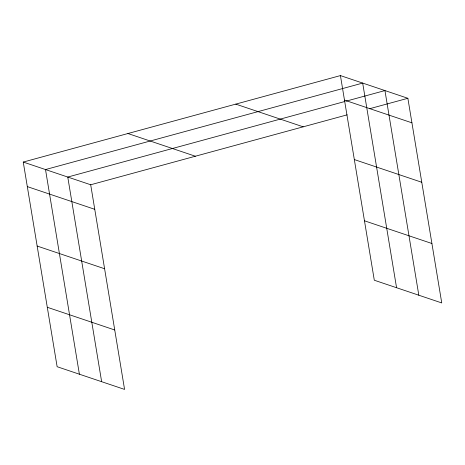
<?xml version="1.0" encoding="UTF-8"?>
<svg xmlns="http://www.w3.org/2000/svg" width="465" height="465" viewBox="0 0 465 465"><rect width="100%" height="100%" fill="white"/><g stroke="black" fill="none" stroke-linecap="round" stroke-linejoin="round"><path stroke-width="0.7" d="M23.25 162.064L90.692 184.768L124.574 389.414L57.131 366.711L23.25 162.064L340.426 75.586L407.869 98.289L441.75 302.936L374.308 280.232L340.426 75.586M344.466 101.603L67.762 177.049L101.643 381.695M345.861 101.225L384.939 90.57L418.82 295.217M90.692 184.768L347.163 114.838M369.495 108.752L407.869 98.289M344.489 100.126L411.932 122.83M235.761 104.125L303.203 126.823M354.33 159.565L421.772 182.268M127.916 133.525L195.364 156.228M364.467 220.799L431.909 243.503M27.313 186.605L94.755 209.308M37.154 246.043L104.596 268.747M47.291 307.278L114.733 329.981M396.564 287.725L362.683 83.078L45.506 169.556L79.387 374.203"/></g></svg>
